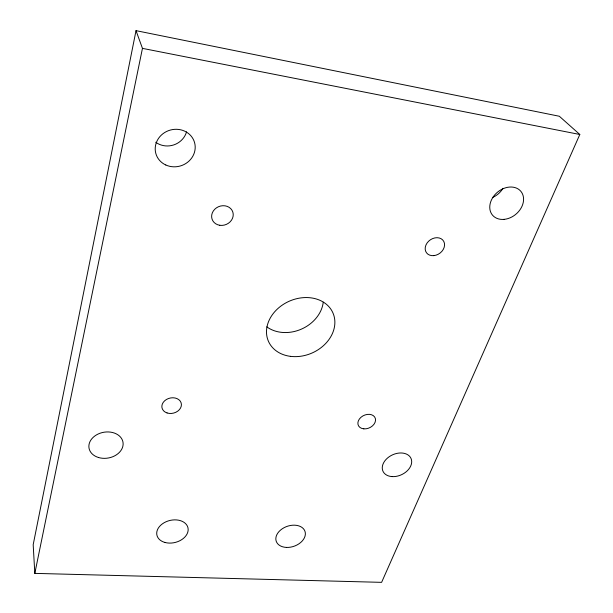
<?xml version="1.0" encoding="UTF-8"?>
<svg xmlns="http://www.w3.org/2000/svg" width="613" height="613" viewBox="0 0 613 613"><rect width="100%" height="100%" fill="white"/><g stroke="black" fill="none" stroke-linecap="round" stroke-linejoin="round"><path stroke-width="0.92" d="M136.017 30.65L33.186 544.696L34.811 573.377L381.608 582.35L579.814 134.485L559.332 116.255L136.017 30.65L142.454 48.366L34.811 573.377M142.454 48.366L579.814 134.485M502.982 188.291A17.9 14.122 -41 0 1 492.86 197.34M186.536 131.879A19.378 18.191 -16.4 0 1 155.748 142.254M323.25 302.194A34.09 27.891 -24 0 1 301.351 329.15A34.09 27.891 -24 0 1 266.808 326.852M286.371 547.417A15.21 10.536 -19.2 0 0 304.975 531.333A15.21 10.536 -19.2 0 0 280.447 530.161A15.21 10.536 -19.2 0 0 286.371 547.417M165.096 542.497A15.953 11.302 -13.8 0 0 188.16 529.18A15.953 11.302 -13.8 0 0 164.069 522.766A15.953 11.302 -13.8 0 0 165.096 542.497M98.532 457.52A17.241 13.072 -9.8 0 0 123.09 442.954A17.241 13.072 -9.8 0 0 96.387 434.946A17.241 13.072 -9.8 0 0 98.532 457.52M504.039 219.37A18.513 14.352 -40.1 0 0 522.46 193.869A18.513 14.352 -40.1 0 0 493.526 196.436A18.513 14.352 -40.1 0 0 504.039 219.37M165.794 164.989A20.129 18.643 -17.1 0 0 195.195 146.614A20.129 18.643 -17.1 0 0 164.621 132.569A20.129 18.643 -17.1 0 0 165.794 164.989M219.761 225.278A10.973 9.67 -21.4 0 0 232.833 212.083A10.973 9.67 -21.4 0 0 214.688 209.309A10.973 9.67 -21.4 0 0 219.761 225.278M433.812 255.629A10.36 8.222 -35.2 0 0 443.751 241.384A10.36 8.222 -35.2 0 0 427.046 243.062A10.36 8.222 -35.2 0 0 433.812 255.629M391.906 476.585A15.417 10.904 -24.9 0 0 411.476 459.804A15.417 10.904 -24.9 0 0 387.546 458.003A15.417 10.904 -24.9 0 0 391.906 476.585M363.838 428.847A9.218 6.804 -24.7 0 0 375.386 418.61A9.218 6.804 -24.7 0 0 360.896 417.353A9.218 6.804 -24.7 0 0 363.838 428.847M167.081 412.955A9.9 7.724 -13.7 0 0 181.41 404.396A9.9 7.724 -13.7 0 0 166.384 399.515A9.9 7.724 -13.7 0 0 167.081 412.955M290.347 356.337A35.232 28.298 -23.9 0 0 334.077 316.178A35.232 28.298 -23.9 0 0 277.643 308.768A35.232 28.298 -23.9 0 0 290.347 356.337"/></g></svg>
